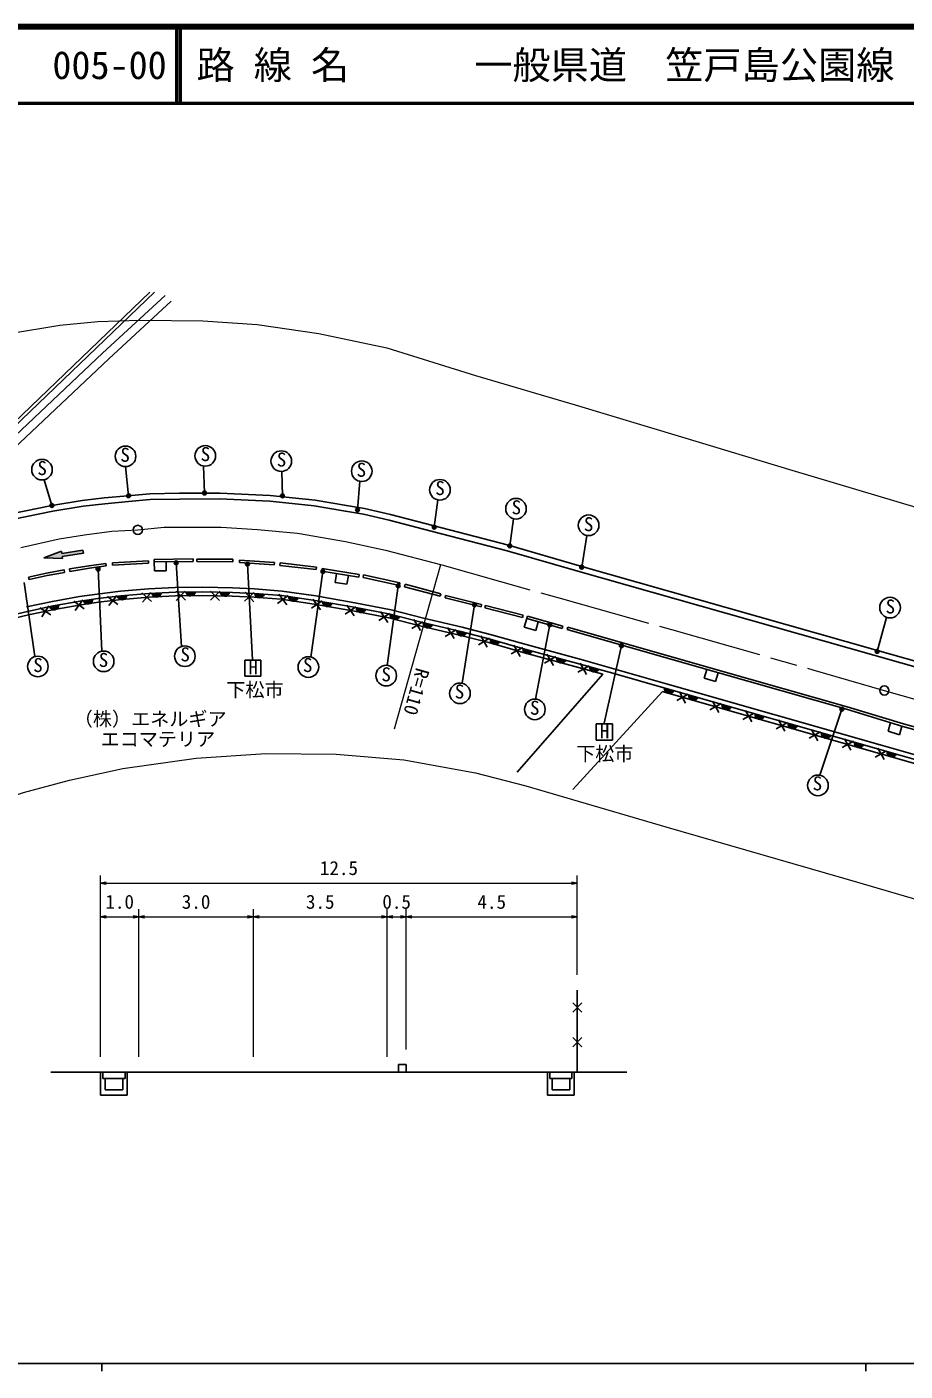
# Model space of a CAD drawing. Units: millimetres at full size, sheet at 1:1000, with parts at other scales. Extents: x 40000 to 680000, y 20000 to 380000.
# Drawn here: x 158185 to 273132, y 204000 to 380000 of the extents above; entities that cross this region are included whole.
import ezdxf
from ezdxf.enums import TextEntityAlignment as Align

# ---------------------------------------------------------------- set-up
doc = ezdxf.new("R2010")
doc.units = ezdxf.units.MM
doc.header["$LTSCALE"] = 1000
doc.linetypes.add('CHAIN', pattern=[18.5, 12, -1.5, 3.5, -1.5])
for name, color, linetype, lineweight in [('M-BGD', 7, 'Continuous', 25), ('M-BGD-EXST', 7, 'Continuous', 25), ('M-BMK', 2, 'CHAIN', 13), ('M-BMK-SRVR', 3, 'Continuous', 25), ('M-STR-HTXT', 7, 'Continuous', 13), ('M-STR-STRC', 7, 'Continuous', 25), ('M-TTL', 2, 'Continuous', 140), ('M-TTL-BAND', 7, 'Continuous', 25), ('M-TTL-LINE', 7, 'Continuous', 50)]:
    doc.layers.add(name, color=color, linetype=linetype, lineweight=lineweight)
doc.layers.add('M-BMK-HTXT', color=7, linetype='Continuous')
doc.layers.add('M-TTL-TXT', color=7, linetype='Continuous')
doc.styles.add('ＭＳ ゴシック', font='')
doc.styles.get('ＭＳ ゴシック').set_extended_font_data('MS Gothic')

# ---------------------------------------------------------------- blocks, each defined once
blk = doc.blocks.new('open_arrow')
at = {"color": 0, "linetype": 'Continuous', "lineweight": -2}
blk.add_lwpolyline([(7.5, 1.25), (0, 0), (7.5, -1.25)], dxfattribs=at)

msp = doc.modelspace()

# ---------------------------------------------------------------- hatches: boundary and pattern name
at = {"layer": 'M-BGD'}
for points in [[(166821, 305058), (165583, 304875, 0.84072)], [(171263, 305589), (170018, 305463, 0.84072)], [(175776, 305906), (174526, 305846, 0.84072)], [(180254, 306025), (179003, 306011, 0.84072)], [(184722, 305961), (183471, 305988, 0.84072)], [(189266, 305721), (188018, 305819, 0.84072)], [(193673, 305234), (192434, 305413, 0.84072)], [(198105, 304525), (196872, 304742, 0.84072)], [(162371, 304314), (161142, 304078, 0.84072)], [(202538, 303717), (201310, 303956, 0.84072)], [(206939, 302787), (205726, 303096, 0.84072)], [(211277, 301703), (210059, 301993, 0.84072)], [(215672, 300651), (214456, 300946, 0.84072)], [(220041, 299492), (218838, 299836, 0.84072)], [(224320, 298284), (223114, 298618, 0.84072)], [(228725, 297086), (227518, 297414, 0.84072)], [(233046, 295895), (231840, 296230, 0.84072)], [(242842, 293085), (241638, 293429, 0.84072)], [(246001, 292184), (244798, 292530, 0.84072)], [(250364, 290940), (249161, 291283, 0.84072)], [(254692, 289701), (253490, 290050, 0.84072)], [(259015, 288471), (257812, 288817, 0.84072)], [(263392, 287224), (262189, 287570, 0.84072)], [(267682, 285996), (266480, 286345, 0.84072)], [(271991, 284771), (270788, 285117, 0.84072)]]:
    msp.add_hatch(color=256, dxfattribs=at).paths.add_polyline_path(points)
at = {"layer": 'M-BGD-EXST'}
for points in [[(171278, 318501, 0.41421), (171617, 318401, 0.41421), (171717, 318740, 1)], [(181210, 318853, 0.41421), (181549, 318753, 0.41421), (181649, 319092, 1)], [(191410, 318476, 0.41421), (191749, 318376, 0.41421), (191849, 318715, 1)], [(161240, 317208, 0.41421), (161579, 317108, 0.41421), (161679, 317447, 1)], [(201233, 316636, 0.41421), (201572, 316536, 0.41421), (201672, 316876, 1)], [(211279, 314378, 0.41421), (211618, 314278, 0.41421), (211718, 314617, 1)], [(221164, 311942, 0.41421), (221503, 311842, 0.41421), (221603, 312181, 1)], [(177494, 309706, 0.41421), (177833, 309606, 0.41421), (177933, 309946, 1)], [(186836, 309516, 0.41421), (187175, 309416, 0.41421), (187275, 309755, 1)], [(167279, 308903, 0.41421), (167618, 308803, 0.41421), (167718, 309142, 1)], [(196706, 308569, 0.41421), (197045, 308469, 0.41421), (197145, 308808, 1)], [(230578, 309133, 0.41421), (230917, 309033, 0.41421), (231017, 309372, 1)], [(206555, 306708, 0.41421), (206894, 306608, 0.41421), (206994, 306947, 1)], [(216566, 304213, 0.41421), (216905, 304113, 0.41421), (217005, 304452, 1)], [(226415, 301613, 0.41421), (226754, 301513, 0.41421), (226854, 301852, 1)], [(235780, 298864, 0.41421), (236119, 298764, 0.41421), (236219, 299103, 1)], [(269254, 298116, 0.41421), (269593, 298016, 0.41421), (269693, 298355, 1)], [(264635, 290552, 0.41421), (264974, 290452, 0.41421), (265074, 290791, 1)]]:
    msp.add_hatch(color=256, dxfattribs=at).paths.add_polyline_path(points)
at = {"layer": 'M-STR-STRC'}
msp.add_hatch(color=256, dxfattribs=at).paths.add_polyline_path([(162748, 311067), (165526, 311497), (165587, 311105), (162809, 310674), (162851, 310403), (160409, 310504), (162706, 311339)])

# ---------------------------------------------------------------- linework, layer by layer
at = {"layer": 'M-BGD'}
for p, q in [((139739, 312134), (174262, 345252)), ((140355, 312134), (174878, 345252)), ((169389, 309845), (174081, 310106)), ((169389, 309845), (169408, 309516)), ((169408, 309516), (174099, 309776)), ((174081, 310106), (174099, 309776)), ((174844, 310273), (179944, 310347)), ((174844, 310273), (174849, 309943)), ((174849, 309943), (179949, 310017)), ((174866, 308762), (174849, 309943)), ((176414, 308785), (176397, 309966)), ((179944, 310347), (179949, 310017)), ((180410, 310329), (180408, 309999)), ((180408, 309999), (185118, 309980)), ((180410, 310329), (185119, 310310)), ((185119, 310310), (185118, 309980)), ((186032, 310180), (186010, 309851)), ((186010, 309851), (190571, 309553)), ((186032, 310180), (190592, 309882)), ((190592, 309882), (190571, 309553)), ((191332, 309823), (191294, 309495)), ((191332, 309823), (196098, 309265)), ((163059, 308897), (163116, 308572)), ((163760, 309029), (163814, 308703)), ((168511, 309750), (168554, 309423)), ((174866, 308762), (176414, 308785)), ((191294, 309495), (196059, 308937)), ((196098, 309265), (196059, 308937)), ((196824, 309079), (196771, 308753)), ((196771, 308753), (201611, 307971)), ((196824, 309079), (201664, 308297)), ((198541, 307271), (198729, 308437)), ((200069, 307024), (200258, 308190)), ((201664, 308297), (201611, 307971)), ((202259, 308241), (202189, 307919)), ((202259, 308241), (207006, 307200)), ((158413, 307950), (158488, 307628)), ((198541, 307271), (200069, 307024)), ((202189, 307919), (206936, 306877)), ((207006, 307200), (206936, 306877)), ((207714, 307014), (207629, 306694)), ((207629, 306694), (212283, 305467)), ((207714, 307014), (212368, 305786)), ((165697, 303789), (164322, 304789)), ((164509, 303601), (165509, 304976)), ((170094, 304376), (168756, 305424)), ((168901, 304231), (169949, 305569)), ((174515, 304754), (173240, 305879)), ((173315, 304680), (174440, 305954)), ((178927, 304924), (177711, 306112)), ((177725, 304910), (178913, 306126)), ((182196, 304929), (183424, 306105)), ((183398, 304903), (182222, 306131)), ((186676, 304799), (187940, 305936)), ((187876, 304736), (186739, 305999)), ((191006, 304520), (192368, 305537)), ((192196, 304348), (191178, 305709)), ((195421, 303890), (196813, 304866)), ((196604, 303682), (195629, 305074)), ((212368, 305786), (212283, 305467)), ((212994, 305557), (212913, 305237)), ((212913, 305237), (217623, 304046)), ((212994, 305557), (217704, 304366)), ((161316, 303000), (159895, 303933)), ((160139, 302756), (161072, 304177)), ((199847, 303119), (201250, 304079)), ((201029, 302897), (200069, 304300)), ((204242, 302282), (205665, 303212)), ((205419, 302036), (204488, 303459)), ((217704, 304366), (217623, 304046)), ((218206, 304254), (218124, 303935)), ((218124, 303935), (223038, 302670)), ((218206, 304254), (223121, 302989)), ((223121, 302989), (223038, 302670)), ((223698, 302840), (223609, 302523)), ((223698, 302840), (228333, 301538)), ((208553, 301242), (210009, 302119)), ((209719, 300952), (208842, 302408)), ((212944, 300182), (214392, 301073)), ((214114, 299903), (213223, 301351)), ((223289, 301386), (223609, 302523)), ((223289, 301386), (224780, 300967)), ((223609, 302523), (228244, 301220)), ((224780, 300967), (225099, 302104)), ((228333, 301538), (228244, 301220)), ((228972, 301399), (228881, 301082)), ((217287, 299106), (218755, 299963)), ((218449, 298801), (217592, 300269)), ((221590, 297910), (223076, 298736)), ((222746, 297580), (221920, 299066)), ((225943, 296707), (227419, 297552)), ((227103, 296392), (226259, 297867)), ((230278, 295528), (231758, 296363)), ((231436, 295205), (230600, 296686)), ((246837, 294723), (247161, 295859)), ((222365, 282439), (233557, 295239)), ((246837, 294723), (248326, 294298)), ((248326, 294298), (248650, 295434)), ((229662, 280166), (241364, 292968)), ((243252, 291803), (244738, 292629)), ((244408, 291473), (243582, 292959)), ((247580, 290569), (249065, 291395)), ((248736, 290239), (247909, 291725)), ((253063, 289005), (252237, 290491)), ((251907, 289335), (253393, 290161)), ((256234, 288100), (257720, 288926)), ((257390, 287771), (256564, 289256)), ((270897, 287774), (271239, 288905)), ((260562, 286866), (262048, 287692)), ((261718, 286536), (260892, 288022)), ((270897, 287774), (272379, 287326)), ((272379, 287326), (272721, 288456)), ((264889, 285632), (266375, 286458)), ((266045, 285302), (265219, 286788)), ((269216, 284398), (270702, 285223)), ((270372, 284068), (269546, 285553)), ((230229, 253896), (230229, 243129)), ((229625, 251003), (230827, 252205)), ((230827, 251003), (229625, 252205)), ((229623, 246461), (230825, 247663)), ((230825, 246461), (229623, 247663)), ((161298, 243129), (167830, 243129)), ((167830, 243129), (167830, 240129)), ((167830, 243129), (172830, 243129)), ((168130, 243129), (168130, 242329)), ((171030, 242329), (171030, 243129)), ((171330, 240129), (171330, 243129)), ((172830, 243129), (187830, 243129)), ((187830, 243129), (205330, 243129)), ((205330, 243129), (207330, 243129)), ((206830, 244129), (207830, 244129)), ((206830, 244129), (206830, 243129)), ((207330, 243129), (229830, 243129)), ((207830, 244129), (207830, 243129)), ((226330, 243129), (226330, 240129)), ((226630, 243129), (226630, 242329)), ((229530, 242329), (229530, 243129)), ((229830, 243129), (236725, 243129)), ((229830, 240129), (229830, 243129)), ((168130, 242329), (171030, 242329)), ((168430, 242329), (168430, 240829)), ((170730, 240829), (170730, 242329)), ((226630, 242329), (229530, 242329)), ((226930, 242329), (226930, 240829)), ((229230, 240829), (229230, 242329)), ((167830, 240129), (171330, 240129)), ((168430, 240829), (170730, 240829)), ((226330, 240129), (229830, 240129)), ((226930, 240829), (229230, 240829))]:
    msp.add_line(p, q, dxfattribs=at)
for points in [[(144743, 314014), (151732, 321848), (168061, 337264), (176262, 344815)], [(145571, 313281), (152560, 321115), (168889, 336530), (177090, 344082)], [(307833, 287512), (269229, 298458), (230494, 309448), (221232, 312132), (211309, 314699), (205770, 316139), (202386, 316921), (200012, 317325), (195895, 318032), (192965, 318335), (190035, 318637), (183428, 318960), (178177, 318931), (174267, 318873), (171408, 318610), (168316, 318319), (165427, 317969), (161459, 317327), (156111, 316237), (153154, 315570), (151414, 315093), (145571, 313281), (142432, 312185)], [(307628, 286790), (269024, 297736), (230287, 308727), (221034, 311408), (211120, 313973), (205591, 315410), (202238, 316185), (199885, 316586), (195793, 317288), (192888, 317589), (189979, 317889), (183412, 318210), (178184, 318181), (174307, 318123), (171478, 317863), (168396, 317573), (165532, 317226), (161594, 316589), (156269, 315504), (153336, 314842), (151624, 314373), (145806, 312569), (142679, 311477)], [(158413, 307950), (160772, 308494), (163059, 308897)], [(158488, 307628), (160837, 308171), (163116, 308572)], [(163760, 309029), (166316, 309456), (168511, 309750)], [(163814, 308703), (166365, 309129), (168554, 309423)], [(158113, 304064), (161531, 304772), (165051, 305403), (167372, 305745), (170438, 306119), (174113, 306426), (177600, 306594), (181211, 306636), (185111, 306553), (187996, 306422), (191602, 306140), (196002, 305504), (201110, 304606), (205857, 303682), (210099, 302600), (215139, 301400), (218994, 300414), (223517, 299124), (230747, 297158), (235027, 295966), (242011, 293946), (270167, 285915), (304077, 276234)], [(156206, 302988), (158244, 303478), (161645, 304182), (165148, 304811), (167452, 305151), (170499, 305522), (174152, 305828), (177617, 305995), (181208, 306036), (185091, 305953), (187959, 305823), (191535, 305543), (195907, 304911), (201001, 304016), (205726, 303096), (209955, 302017), (214995, 300817), (218838, 299835), (223356, 298546), (230587, 296579), (234863, 295389), (241845, 293370), (270002, 285338), (303913, 275657)], [(156396, 302527), (158407, 303011), (161787, 303711), (165268, 304335), (167552, 304672), (170576, 305040), (174202, 305344), (177640, 305510), (181204, 305551), (185066, 305468), (187912, 305339), (191452, 305062), (195788, 304436), (200864, 303543), (205561, 302629), (209776, 301554), (214815, 300354), (218642, 299376), (223155, 298089), (230388, 296121), (233557, 295239)], [(228881, 301082), (248566, 295458), (265440, 290658), (272840, 288421), (283390, 285500), (304034, 279561), (320763, 274786), (330795, 271941), (342512, 268639), (367540, 261472), (375914, 259093)], [(228972, 301399), (248656, 295775), (265533, 290975), (272932, 288738), (283480, 285818), (304125, 279879), (320853, 275104), (330885, 272259), (342602, 268956), (367631, 261790), (376009, 259409), (376014, 259407)], [(241364, 292968), (241638, 292888), (269796, 284857), (303707, 275175), (330691, 267532), (349174, 262298), (362721, 258442), (377862, 254089), (381938, 252913), (389307, 250999), (395404, 249509), (398788, 248800), (403480, 247949), (408590, 247081), (413390, 246587), (417753, 246335), (421607, 246232), (426892, 246244), (433323, 246696), (438436, 247552), (441888, 248314), (442870, 248597)]]:
    msp.add_lwpolyline(points, dxfattribs=at)
for centre, start, end in [((166186, 305074), 198.28527, 358.50301), ((170629, 305635), 195.67372, 355.89145), ((175145, 305985), 192.6486, 352.86633), ((179627, 306127), 190.55693, 350.77466), ((184099, 306083), 188.6599, 348.87763), ((188650, 305879), 185.41765, 345.63538), ((193069, 305432), 181.66647, 341.88421), ((197507, 304741), 179.91969, 340.13742), ((161736, 304304), 200.76617, 0.9839), ((201945, 303943), 178.87679, 339.09452), ((206359, 303047), 175.58141, 335.79915), ((210693, 301954), 176.47388, 336.69161), ((215090, 300904), 176.24741, 336.46514), ((219469, 299769), 173.91321, 334.13094), ((223746, 298556), 174.38994, 334.60767), ((228150, 297355), 174.67015, 334.88789), ((232472, 296168), 174.33848, 334.55621), ((242270, 293362), 173.93517, 334.1529), ((245430, 292462), 173.84697, 334.0647), ((249793, 291216), 173.97159, 334.18933), ((254121, 289980), 173.72235, 333.94008), ((258444, 288749), 173.84697, 334.0647), ((262820, 287502), 173.84697, 334.0647), ((267112, 286275), 173.71754, 333.93527), ((271420, 285049), 173.83142, 334.04915)]:
    msp.add_arc(centre, 635, start, end, dxfattribs=at)
at = {"layer": 'M-BGD-EXST'}
for p, q in [((171497, 318620), (171109, 322424)), ((181429, 318972), (181322, 322496)), ((161459, 317327), (160429, 320704)), ((191629, 318595), (191555, 321795)), ((201453, 316756), (201770, 320501)), ((211499, 314498), (211966, 318067)), ((221383, 312062), (221861, 315611)), ((230798, 309252), (231467, 313419)), ((177714, 309826), (178442, 298887)), ((167498, 309022), (167979, 298257)), ((187056, 309635), (187705, 297136)), ((196926, 308689), (195352, 297494)), ((157845, 307253), (159230, 297548)), ((206775, 306827), (205336, 296404)), ((216785, 304332), (215172, 294054)), ((226635, 301733), (224750, 291991)), ((269473, 298236), (270717, 302692)), ((235999, 298984), (233749, 288816)), ((188823, 297091), (186723, 297091)), ((186723, 297091), (186723, 294991)), ((188823, 294991), (188823, 297091)), ((186723, 294991), (188823, 294991)), ((264854, 290672), (261956, 282018)), ((234815, 288729), (232715, 288729)), ((232715, 288729), (232715, 286629)), ((234815, 286629), (234815, 288729)), ((232715, 286629), (234815, 286629))]:
    msp.add_line(p, q, dxfattribs=at)
for centre, radius in [((171093, 323774), 1350), ((181531, 323830), 1350), ((191480, 323143), 1350), ((160163, 322027), 1350), ((202017, 321828), 1350), ((212248, 319388), 1350), ((171497, 318620), 250), ((181429, 318972), 250), ((191629, 318595), 250), ((161459, 317327), 250), ((201453, 316756), 250), ((222204, 316917), 1350), ((231710, 314747), 1350), ((211499, 314498), 250), ((221383, 312062), 250), ((177714, 309826), 250), ((187056, 309635), 250), ((167498, 309022), 250), ((196926, 308689), 250), ((230798, 309252), 250), ((206775, 306827), 250), ((216785, 304332), 250), ((271159, 303967), 1350), ((226635, 301733), 250), ((235999, 298984), 250), ((159624, 296257), 1350), ((168233, 296931), 1350), ((178862, 297605), 1350), ((195031, 296182), 1350), ((269473, 298236), 250), ((205211, 295059), 1350), ((214868, 292739), 1350), ((224674, 290643), 1350), ((264854, 290672), 250), ((261727, 280687), 1350)]:
    msp.add_circle(centre, radius, dxfattribs=at)
at = {"layer": 'M-BMK'}
msp.add_lwpolyline([(157379, 311857), (162391, 312963), (165712, 313485), (169304, 313986), (172700, 314141), (176134, 314487), (179555, 314506), (183617, 314506), (188372, 314172), (193605, 313694), (199905, 312610), (205131, 311487), (212484, 309574), (227981, 305192), (242544, 301098), (261076, 295832), (270404, 293111), (307928, 282526)], dxfattribs=at)
at = {"layer": 'M-BMK-SRVR'}
for centre in [(172700, 314141), (270404, 293111)]:
    msp.add_circle(centre, 600, dxfattribs=at)
at = {"layer": 'M-STR-HTXT'}
for p, q in [((206285, 288105), (212363, 309608)), ((167830, 245129), (167830, 268902)), ((167830, 267902), (230229, 267902)), ((230229, 255896), (230229, 268902)), ((172830, 245129), (172830, 264483)), ((187830, 245129), (187830, 264483)), ((205330, 245129), (205330, 264483)), ((207830, 246129), (207830, 264483)), ((167830, 263483), (172830, 263483)), ((172830, 263483), (187830, 263483)), ((187830, 263483), (205330, 263483)), ((205330, 263483), (207830, 263483)), ((207830, 263483), (230229, 263483))]:
    msp.add_line(p, q, dxfattribs=at)
for points in [[(133757, 334113), (142895, 337041), (149245, 338654), (156167, 339902), (162516, 340942), (167461, 341410), (172977, 341618), (181201, 341514), (188327, 341029), (196381, 339859), (205279, 337987), (216897, 334355), (229946, 330528), (243847, 326322), (258307, 321953), (280815, 315229)], [(104483, 247469), (113123, 255025), (120085, 260515), (124119, 263579), (129437, 267081), (134443, 269894), (142389, 273959), (150711, 277398), (157729, 279741), (163762, 281389), (170760, 282916), (180333, 284268), (189452, 284883), (198647, 284764), (207533, 284036), (216921, 282350), (223507, 280622), (241814, 275267), (266883, 267999), (383915, 233775)]]:
    msp.add_lwpolyline(points, dxfattribs=at)
at = {"layer": 'M-STR-STRC'}
for p, q in [((162706, 311339), (160409, 310504)), ((160409, 310504), (162851, 310403)), ((162706, 311339), (162748, 311067)), ((165526, 311497), (162748, 311067)), ((165587, 311105), (162809, 310674)), ((162809, 310674), (162851, 310403)), ((165587, 311105), (165526, 311497))]:
    msp.add_line(p, q, dxfattribs=at)
at = {"layer": 'M-TTL'}
msp.add_line((680000, 380000), (40000, 380000), dxfattribs=at)
at = {"layer": 'M-TTL-BAND'}
for p, q in [((40000, 205000), (579000, 205000)), ((168000, 205000), (168000, 204000)), ((268000, 205000), (268000, 204000))]:
    msp.add_line(p, q, dxfattribs=at)
at = {"layer": 'M-TTL-LINE'}
for p, q in [((177750, 380000), (177750, 370000)), ((178250, 380000), (178250, 370000)), ((40000, 370000), (680000, 370000))]:
    msp.add_line(p, q, dxfattribs=at)

# ---------------------------------------------------------------- block references
at = {"layer": 'M-STR-HTXT', "xscale": 100, "yscale": 100}
for p in [(167830, 267902), (167830, 263483), (172830, 263483), (187830, 263483), (205330, 263483), (207830, 263483)]:
    msp.add_blockref('open_arrow', p, dxfattribs=at)
at = {"layer": 'M-STR-HTXT', "xscale": 100, "yscale": 100, "rotation": 180}
for p in [(230229, 267902), (172830, 263483), (187830, 263483), (205330, 263483), (207830, 263483), (230229, 263483)]:
    msp.add_blockref('open_arrow', p, dxfattribs=at)

# ---------------------------------------------------------------- texts
at = {"layer": 'M-BGD-EXST', "style": 'ＭＳ ゴシック'}
for p in [(170382, 322523), (180898, 322616), (190853, 321901), (159525, 320781), (201306, 320563), (211603, 318168), (221590, 315648), (231047, 313439), (270546, 302661), (167548, 295664), (178242, 296393), (158980, 294995), (194283, 294995), (204552, 293780), (214152, 291532), (223996, 289405), (261000, 279501)]:
    msp.add_text('S', height=1833, rotation=358.508, dxfattribs=at).set_placement(p, align=Align.BOTTOM_LEFT)
for s, p in [('H', (187176, 294683)), ('下松市', (184292, 291747)), ('H', (233168, 286320)), ('下松市', (230073, 283376))]:
    msp.add_text(s, height=1833, dxfattribs=at).set_placement(p, align=Align.BOTTOM_LEFT)
at = {"layer": 'M-BMK-HTXT', "style": 'ＭＳ ゴシック'}
for s, p in [('（株）エネルギア', (164319, 287925)), ('エコマテリア', (167829, 285286))]:
    msp.add_text(s, height=1833, dxfattribs=at).set_placement(p, align=Align.BOTTOM_LEFT)
at = {"layer": 'M-STR-HTXT', "style": 'ＭＳ ゴシック'}
msp.add_text('R=110', height=1833, rotation=254.215, dxfattribs=at).set_placement((208615, 296349), align=Align.BOTTOM_LEFT)
for s, p in [('12.5', (199030, 268402)), ('1.0', (170330, 263983)), ('3.0', (180330, 263983)), ('3.5', (196580, 263983)), ('0.5', (206580, 263983)), ('4.5', (219030, 263983))]:
    msp.add_text(s, height=1833, dxfattribs=at).set_placement(p, align=Align.BOTTOM_CENTER)
at = {"layer": 'M-TTL-TXT', "style": 'ＭＳ ゴシック'}
for s, p in [('005-00', (161521, 375000)), ('路 線 名', (180380, 375000)), ('一般県道\u3000笠戸島公園線', (216734, 375000))]:
    msp.add_text(s, height=3666, dxfattribs=at).set_placement(p, align=Align.MIDDLE_LEFT)

doc.saveas('drawing.dxf')
